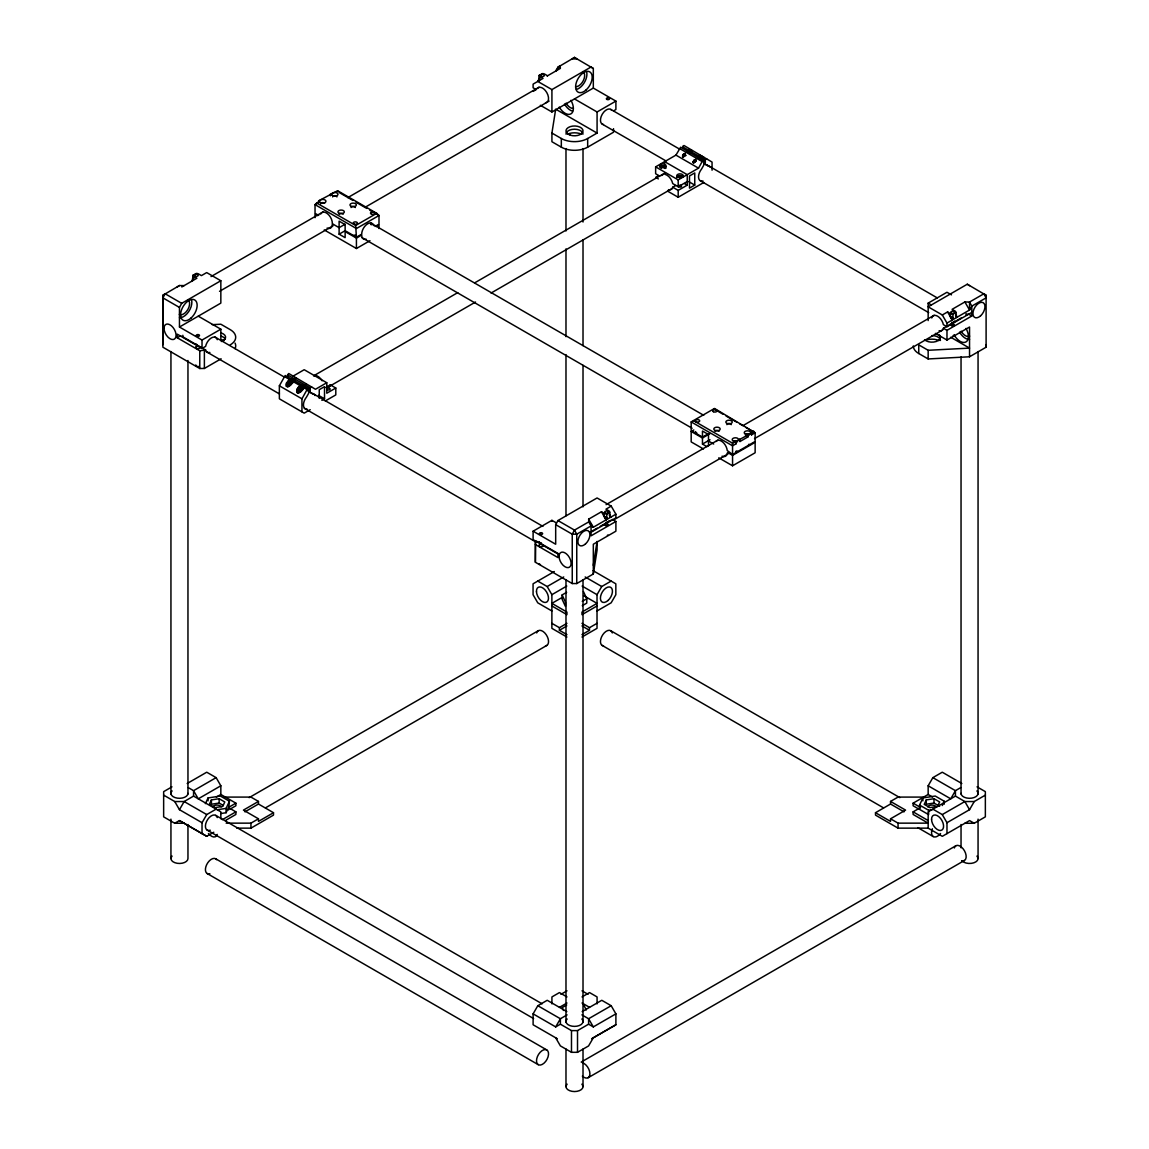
<?xml version="1.0" encoding="UTF-8"?>
<svg xmlns="http://www.w3.org/2000/svg" width="1149" height="1149" viewBox="0 0 1149 1149"><rect width="100%" height="100%" fill="white"/><g stroke="black" fill="none" stroke-linecap="round" stroke-linejoin="round"><path stroke-width="1.5" d="M913.297 345.921A18.628 10.758 0 0 0 918.755 353.519L928.162 358.948L969.541 356.779L986.101 347.213L986.101 344.614M931.753 317.957A8.517 4.912 60 0 1 937.57 316.162A8.517 4.912 60 0 1 943.386 324.664L946.977 326.733L946.977 323.07L969.541 310.029L971.81 306.122L986.101 297.864L986.101 295.264L983.846 293.785L969.541 302.043L964.887 301.957L952.09 309.34L954.963 310.991A3.188 1.838 0 0 1 955.896 312.298L956.758 317.411L955.551 315.343M593.315 565.322L597.078 541.438L597.078 550.098L593.315 573.997L576.755 583.548L572.245 583.548L535.377 562.263L535.463 541.854L536.712 541.136M535.377 562.263L535.463 541.854M310.216 409.676L304.198 413.152L279.365 398.818L279.365 385.791L285.196 375.508L308.708 388.836L308.708 393.173L306.453 397.152A8.517 4.912 -60 0 0 303.465 405.353A8.517 4.912 -60 0 0 307.156 409.173M287.638 377.82L287.667 374.689L288.772 373.526L315.487 389.267L326.776 382.746L326.776 393.231L335.795 388.017L335.795 394.911L325.268 400.987M301.943 411.859L301.943 398.818L307.429 388.951L308.708 388.836M315.027 395.558A8.517 4.912 -60 0 0 312.471 393.676L310.216 392.312L310.244 387.716L311.724 387.098M659.727 176.113L655.634 173.743L655.634 166.849L675.942 155.115L680.653 147.216L703.791 160.759L703.791 165.111L701.536 169.09A8.517 4.912 -60 0 0 698.578 177.722A8.517 4.912 -60 0 0 702.987 180.982M655.634 166.849L678.197 179.876L698.52 168.156L702.657 160.659L703.791 160.759M709.752 166.878A8.517 4.912 -60 0 0 707.554 165.614L705.299 164.235L705.314 159.654L706.793 159.022M318.69 200.802L318.69 202.54L318.69 200.802L337.619 190.734L376.743 213.326L378.998 215.509L378.998 224.199L375.048 226.468M966.165 313.548L965.95 315.228L968.219 313.921L971.81 316.004L971.81 306.122L969.541 302.043L969.541 310.029L964.887 301.957M613.537 128.674L613.537 132.221L587.67 147.158A18.628 10.758 0 0 1 561.33 147.158L551.922 141.729L551.922 133.069L555.685 109.169L597.078 133.069L597.078 111.97L574.5 98.943M593.315 573.997L593.315 544.238L615.893 531.197L615.893 521.488L591.06 535.822L591.06 525.94L588.791 521.861L588.647 519.161L601.444 511.779L606.097 519.865L607.031 513.948L609.76 512.138A3.188 1.838 0 0 0 608.826 510.831L605.954 509.179L611.225 506.135L615.893 514.221L615.893 517.883L591.06 532.231M986.101 347.213L986.101 295.264L967.286 284.22L928.162 306.812L942.309 314.984L947.58 311.939L952.234 320.025L953.167 314.108L955.839 312.557M330.567 194.813L330.366 195.79L330.366 194.052M292.535 382.818L291.157 380.434L290.151 385.36L288.772 386.581L286.388 386.366L286.388 383.192L290.151 379.845L288.772 380.218M301.483 391.407L297.936 393.03L296.916 392.441L296.916 389.267L300.679 385.935L299.3 386.294M301.699 389.698L301.699 386.509L303.063 388.893L299.3 392.656M682.52 156.106L683.842 153.808L685.163 154.569L683.181 157.04L682.52 156.106L685.221 154.541M693.062 162.181L694.384 159.898L695.533 159.998L695.533 161.521L693.723 163.115L693.062 162.181L695.763 160.63M220.838 280.744L181.714 303.336L179.459 307.429L179.459 327.02L220.838 303.121L220.838 280.744L206.691 272.586L201.42 275.616L198.562 273.965A3.188 1.838 0 0 0 196.292 273.433L193.104 275.272A3.188 1.838 0 0 0 194.037 276.579L196.91 278.23L181.786 286.963M193.104 278.589L193.535 279.509L192.242 280.93L193.161 274.999M547.556 75.777L544.698 74.125A3.188 1.838 0 0 0 542.429 73.593L539.24 75.432A3.188 1.838 0 0 0 540.174 76.739L543.046 78.391L533.107 84.121L533.107 87.798L535.506 89.177M539.24 78.75L539.671 79.669L538.378 81.076L539.298 75.159M609.702 515.714L609.645 514.967L610.622 517.251L609.702 512.397M955.839 315.874L955.781 315.128M193.161 278.317L192.242 280.93L193.219 279.063M539.298 78.477L538.378 81.076L539.355 79.224M601.444 511.779L604.302 513.445L604.302 516.748L606.097 519.865L607.031 517.251M947.58 311.939L950.438 313.605L950.438 316.909L952.234 320.025L953.167 317.411M205.398 803.654L208.041 797.952L220.378 796.042L229.412 801.255L228.579 809.988M211.43 799.905L209.362 804.357L215.007 807.618L222.719 806.426L224.787 801.973L219.143 798.713L211.43 799.905L211.43 804.243L219.143 803.05L223.38 805.506M220.823 813.535L226.109 812.716L226.109 808.379L229.412 801.255M226.109 812.716L228.493 807.589L235.89 811.855L235.89 814.454L225.348 820.544M919.588 805.076L928.622 810.289L928.622 814.627L919.588 809.413L919.588 805.076L922.891 797.952L935.229 796.042L944.263 801.255L944.263 804.156M926.281 799.905L924.213 804.357L929.857 807.618L937.57 806.426L939.638 801.973L933.993 798.713L926.281 799.905L926.281 804.243L933.993 803.05L939.638 806.311M942.281 805.535L944.263 801.255M181.714 303.336L165.154 293.785L162.899 297.864L179.459 307.429M535.377 544.525L557.94 557.567L557.94 553.947L533.107 539.613L533.107 531.197L555.685 544.238L555.685 524.648L557.94 520.554L597.078 497.962L611.225 506.135M560.209 65.708L557.94 67.188L555.685 71.094L560.209 65.708L560.353 68.394L547.154 76.021M213.786 832.221L206.734 836.285L202.023 833.614L202.023 822.713L179.459 809.686L184.156 801.542L193.563 796.099L220.838 811.855L220.838 818.806M202.023 822.713L206.734 814.569L216.141 809.14M581.968 637.034L597.02 628.345L597.02 594.679L601.731 586.521L611.139 581.092M557.337 1038.753L533.107 1024.764L533.107 1013.863L537.818 1005.72L547.226 1000.291L566.83 1011.608M533.107 1013.863L555.685 1026.904L560.396 1018.746L567.103 1014.869M919.028 809.183L913.11 805.765L913.11 803.165L928.162 794.476L928.162 785.787L932.859 777.643L942.266 772.214L961.828 783.503M946.977 833.614L946.977 822.713L969.541 809.686L974.251 801.542L985.354 795.122M287.394 381.439L289.275 379.931M291.056 384.283L289.146 380.98L291.056 379.529L292.564 379.946M291.056 379.529L290.654 381.037L292.564 383.421M292.765 379.773L295.724 377.863M297.936 387.515L299.817 386.007M299.688 387.055L301.598 385.619L301.598 388.161L303.092 389.497L301.598 390.358L299.688 387.989L302.288 385.561M303.293 386.409L306.266 383.938M302.288 390.301L302.288 387.759L300.09 386.481M689.141 149.729L687.231 152.113L687.633 150.605L690.65 150.131L687.633 150.605M697.773 157.255L700.373 155.761L697.773 158.189L699.267 157.327L699.669 155.819M699.396 155.345L698.894 156.063L699.899 155.043M318.804 201.606L315.041 204.637L315.041 213.326L318.69 215.438M320.758 213.973A8.517 4.912 60 0 1 327.494 213.714A8.517 4.912 60 0 1 332.348 223.323L332.348 224.199A8.517 4.912 60 0 1 327.106 228.062M165.154 293.785L162.899 295.264L162.899 347.213L199.768 368.513L204.378 368.456L221.111 358.79M177.19 287.006L179.459 285.526L184.113 285.613M209.879 352.441A8.517 4.912 -60 0 1 205.614 349.985L199.768 350.775L177.19 337.734L180.781 335.652M317.469 203.244L315.041 204.637L356.42 228.536L378.998 215.509L375.938 213.728M179.459 285.526L162.899 295.264L162.899 344.614M557.94 67.188L574.5 57.45L593.315 68.48L593.315 88.071L551.922 111.97L540.346 105.291M211.028 276.579L322.97 211.962M347.845 197.599L539.068 87.195M533.107 91.403L536.224 89.608M537.775 81.435L551.922 89.593L591.06 67.001L593.315 68.48M219.545 291.329L333.038 225.807M365.684 206.949L549.136 101.04M345.131 224.199L339.113 227.66L332.607 223.911M345.131 230.705L345.131 224.63L339.113 221.154L339.113 234.181L345.131 230.705L356.42 237.225L361.691 234.181L361.892 232.27A8.517 4.912 -60 0 1 367.709 223.753A8.517 4.912 -60 0 1 373.526 225.549M316.55 202.899L355.673 225.491L376.743 213.326M339.113 234.181L345.131 237.656L345.131 231.581L356.42 238.087L361.691 235.057L361.892 236.737A8.517 4.912 -60 0 0 366.158 239.193M376.369 226.583L378.998 225.06L378.998 228.536M324.233 229.929L356.42 248.514L369.964 240.701M179.459 327.02L202.023 340.047L220.838 329.188L220.838 340.176M597.078 111.97L615.893 101.112L615.893 109.528L613.494 110.907M177.19 337.734L177.19 334.129L202.023 348.463L205.614 346.38A8.517 4.912 -60 0 1 211.43 337.878A8.517 4.912 -60 0 1 217.247 339.673M551.922 133.069L561.33 138.498A18.628 10.758 0 0 0 587.67 138.498L597.078 133.069M292.909 376.226L304.198 369.719L326.776 382.746M689.371 148.968L688.366 151.137L689.745 153.521M289.146 380.98L291.76 379.472M687.231 151.18L689.845 149.672M286.388 383.192L288.772 381.813L288.772 380.649M289.146 381.913L290.654 381.037M293.009 379.429L295.911 377.964M683.181 154.397L685.278 153.19M293.426 379.385L296.385 378.236M682.707 155.23L685.12 153.837M286.015 384.987L289.275 383.105L291.157 384.771L287.394 386.954M289.548 382.947L291.056 382.086M688.869 152.444L692.129 150.562M682.707 156.767L685.565 155.115M290.252 383.823L291.76 382.947M683.181 157.04L686.039 155.388M690.247 153.851L691.741 152.041M286.388 386.366L290.151 384.197M658.636 175.596L655.634 177.334L658.363 178.914M457.733 292.636L313.576 375.867A8.517 4.912 60 0 1 322.093 380.779M474.781 282.798L665.429 172.723M296.916 389.267L299.3 387.888L299.3 386.725M299.688 387.989L301.182 387.127M303.293 385.863L305.39 384.642M693.723 160.472L695.82 159.266M693.235 161.32L695.662 159.926M296.557 391.077L299.817 389.195L301.699 390.861L297.936 393.03M300.09 389.037L301.598 388.161M700.272 159.61L699.396 158.519L701.881 157.083L701.177 156.221M702.657 156.637L701.278 155.847M693.235 162.842L696.093 161.19M300.779 389.899L302.288 389.037M296.916 392.441L300.679 390.272M702.657 158.232L704.035 157.427M325.813 387.472L330.323 384.858L335.795 388.017M668.474 189.671A8.517 4.912 60 0 0 672.725 187.215L675.741 185.477M329.835 386.136L475.542 302.015M491.04 293.067L672.395 188.364M665.357 174.447A8.517 4.912 60 0 1 672.725 183.61L678.197 186.77L687.231 181.556M672.725 187.215L678.197 190.375L687.231 185.161L687.231 174.662L664.653 161.636L664.653 163.373M321.878 400.34L324.521 398.818L324.521 386.653L319.25 389.698L319.25 398.387M694.757 185.09L689.486 188.134L689.486 175.969L694.757 172.925L694.757 185.09L688.739 181.614M667.67 191.179L678.197 197.255L703.791 182.49M708.488 433.647L702.47 437.123L691.181 430.602L691.181 421.913L714.506 408.441L755.137 432.771L755.137 441.46L732.559 454.501L727.245 450.523A8.517 4.912 60 0 0 722.448 441.848A8.517 4.912 60 0 0 716.071 441.489M703.447 448.972L691.181 441.905L691.181 431.478L693.809 429.956M533.107 531.197L551.922 520.339L556.446 522.953M928.162 320.585L928.162 303.121L946.977 292.263L951.487 294.862M691.181 431.478L702.47 437.984L709.996 433.647M702.47 437.984L702.47 444.074L709.996 439.722M606.083 504.655L718.01 440.038M934.123 315.271L742.886 425.676L739.812 423.924M693.436 420.606L732.559 443.198L751.547 433.116L753.629 431.033M736.207 441.963L736.207 443.701L732.559 445.812L691.181 421.913M739.626 439.119L739.985 441.518L747.898 436.95L747.898 435.212M751.374 432.34L751.547 434.853L755.137 432.771L745.945 427.471M615.893 514.221L593.315 527.247L591.06 525.94L576.755 534.199L572.245 534.199L555.685 524.648M589.724 532.447L597.25 528.109M600.252 526.371L610.794 520.282M939.121 330.725A8.517 4.912 60 0 0 943.386 328.269L961.44 317.842M946.977 326.733L971.81 312.399M613.035 520.296L728.078 453.884M754.52 438.616L942.625 330.007M943.386 328.269L946.977 330.338L971.81 316.004M722.06 456.196A8.517 4.912 60 0 0 727.245 453.209L727.69 452.548L732.559 455.363L755.137 442.336L755.137 452.763L732.559 465.79L718.771 457.833M171.977 786.85L163.646 791.647L163.646 816.853L174.691 823.23L184.156 823.259L206.734 836.285M935.401 333.368L946.977 340.047L969.541 327.02L969.541 356.779M187.172 783.503L206.734 772.214L216.141 777.643L220.838 785.787L220.838 794.476L235.89 803.165L235.89 805.765L230.044 809.14M554.321 571.541L533.064 583.807L533.064 594.722L537.761 602.823L551.879 610.966M216.141 777.643L193.563 790.67L188.192 787.568M537.761 581.092L547.168 586.521L563.728 576.97M220.838 785.787L198.26 798.828L193.563 790.67L193.563 796.099M566.931 637.034L551.879 628.345L551.879 594.679L566.773 586.062M562.12 594.938L565.423 602.062L565.423 606.399L562.12 599.275L562.12 594.938L566.629 592.338M216.371 797.061L220.838 794.476M562.306 597.336L551.879 603.369L566.931 612.058L566.931 614.658L551.879 605.968M582.27 601.358L586.78 598.758L583.477 591.634M228.579 807.388L235.89 803.165M249.146 797.636L538.263 630.715M582.27 605.71L586.78 603.096L586.78 598.758M222.346 819.668L235.89 811.855M273.505 812.716L258.468 804.027L258.468 801.428L243.416 810.117L258.468 818.806L258.468 821.406L273.505 812.716L273.505 815.115L250.942 828.142L236.78 828.142M551.879 623.347L559.405 627.684L566.931 623.347M597.02 605.968L581.968 614.658L581.968 612.058L597.02 603.369L583.606 595.613M244.924 811.855L258.468 804.027M559.405 627.684L559.405 630.298L566.931 625.946M597.02 610.966L611.167 602.794L615.835 594.722L615.835 583.807L593.071 570.665M265.433 807.891L546.78 645.451M226.152 823.144L250.942 823.144L258.468 818.806M581.968 623.347L589.494 627.684L597.02 623.347M581.968 634.636L589.494 630.298L589.494 627.684M977.023 786.85L985.354 791.647L985.354 816.853L974.251 823.259L969.541 820.587L942.309 836.314L928.162 828.142L898.058 828.142L875.495 815.115L875.495 812.716L890.532 804.027L890.532 801.428L898.058 797.09L924.615 797.09M560.956 994.316L566.974 990.84M559.448 1007.343L566.974 1003.005M566.687 1005.002L562.163 1007.616L563.484 1010.459M582.026 996.93L589.552 992.578L597.078 996.93L597.078 1003.881M875.495 812.716L890.532 821.406L890.532 818.806L905.584 810.117L890.532 801.428M890.532 818.806L898.058 823.144L928.162 823.144L913.11 814.454L913.11 811.855L920.421 807.632M960.808 787.568L955.437 790.67L950.74 798.828L928.162 785.787M555.685 1026.904L560.396 1024.19L560.396 1018.746L537.818 1005.72M582.17 1011.608L601.774 1000.291L611.182 1005.72L615.893 1013.863L615.893 1024.764L593.315 1037.806L588.561 1045.949L577.516 1052.312L571.484 1052.312L560.396 1045.906L555.685 1037.806M974.251 801.542L964.844 801.542L955.437 796.099L928.162 811.855L928.162 828.142M611.182 1005.72L588.604 1018.746L581.897 1014.869M932.859 809.14L942.266 814.569L964.844 801.542L969.541 809.686M560.396 1024.19L571.484 1030.596L577.516 1030.596L588.604 1024.19L593.315 1026.904L615.893 1013.863M591.62 1038.739L615.893 1024.764M581.207 1062.078L955.882 845.75M588.159 1077.719L964.399 860.5M174.691 823.23L179.459 820.587L184.156 823.259M217.29 809.743L226.109 808.379M928.622 810.289L932.141 809.743M698.175 156.681L700.775 158.993M289.548 380.405L291.76 381.683L292.162 383.651M303.537 385.518L305.103 387.457M953.167 314.108L952.708 314.137A3.188 1.838 0 0 1 950.438 313.605M607.031 513.948L606.571 513.976A3.188 1.838 0 0 1 604.302 513.445M212.22 324.664L220.838 324.219L230.245 329.648A18.628 10.758 0 0 1 230.245 344.858M918.755 353.519L918.755 344.858L928.162 350.287L969.541 348.118L950.74 337.246M964.887 823.273L974.251 823.259M224.385 797.09L250.942 797.09L258.468 801.428M163.646 795.122L174.749 801.542L184.156 801.542L206.734 814.569M951.099 317.21L952.708 317.454M604.963 517.05L606.571 517.294M593.315 88.071L615.893 101.112M705.299 159.898L682.721 146.871L682.937 146.124L684 145.506L712.064 162.066L712.064 170.21M690.65 153.607L688.739 151.237M679.705 148.609L702.283 161.636M610.751 109.385L679.16 148.882M707.152 165.039L937.239 297.878M704.538 163.876L707.554 165.614M675.942 155.115L698.52 168.156M928.162 303.121L931.178 304.858M602.248 124.135L665.989 160.932M700.186 180.68L928.722 312.629M684.502 183.581L687.231 185.161M339.142 192.501L352.944 200.457M356.003 202.224L366.732 208.429M369.806 210.195L372.865 211.962M713.759 408.886L722.951 414.186M726.01 415.967L736.739 422.157M370.682 223.035L703.719 415.306M362.165 237.771L692.115 428.261M708.488 441.029L713.687 444.031M317.483 215.61L315.041 214.202L315.041 217.678M702.47 444.074L706.98 446.674M612.288 519.42L615.893 521.488M557.94 520.554L574.5 530.12L576.755 534.199L576.755 583.548M198.26 316.162L220.838 329.188M287.638 374.933L310.216 387.96M318.488 395.342L324.521 398.818M284.636 376.671L307.214 389.698M214.877 336.987L284.837 377.375M312.83 393.533L542.917 526.386M289.907 380.635L292.909 382.373M300.435 386.725L303.451 388.463M307.961 391.062L312.471 393.676M279.365 385.791L301.943 398.818M205.614 349.985L183.05 336.959L182.835 335.278M538.206 542.012L559.276 554.177M206.375 351.738L279.437 393.92M304.313 408.283L535.965 542.026M585.171 576.97L601.731 586.521M932.859 777.643L955.437 790.67L955.437 796.099M582.112 586.062L597.02 594.679M928.162 794.476L932.629 797.061M913.11 803.165L920.507 807.431M610.737 630.715L899.854 797.636M913.11 811.855L928.162 820.544M890.532 804.027L904.076 811.855M581.968 625.946L589.494 630.298M602.22 645.451L883.567 807.891M917.764 827.625L933.304 836.601A8.517 4.912 -60 0 0 940.571 833.513M559.405 630.298L566.931 634.636M582.026 990.84L588.044 994.316M582.026 1003.005L589.552 1007.343M566.974 996.93L559.448 992.578L551.922 996.93L551.922 1003.881M215.696 815.359L542.113 1003.824M207.179 830.109L533.596 1018.574M179.459 820.587L202.023 833.614M215.696 858.791L546.78 1049.942A8.517 4.912 -60 0 1 544.08 1063.127A8.517 4.912 -60 0 1 536.712 1058.875A8.517 4.912 -60 0 1 546.78 1049.942M207.179 873.527L538.263 1064.678M967.286 284.22L969.541 285.699M539.671 79.669L540.174 76.739M193.535 279.509L194.037 276.579M700.373 159.237L699.267 157.327M690.75 149.758L691.626 150.849M689.141 151.007L690.247 152.918M303.092 386.021L303.796 386.883M293.9 379.673L294.561 380.822M734.829 441.905L736.207 443.701M746.591 435.098L747.898 436.95M942.309 314.984L946.977 323.07M942.266 814.569L946.977 822.713M609.415 515.183L610.622 517.251L609.329 514.522M588.647 519.161L593.315 527.247L588.791 521.861L574.5 530.12L572.245 534.199L572.245 583.548M547.168 586.521L551.879 594.679M593.315 1026.904L588.604 1018.746L588.604 1024.19M174.749 801.542L179.459 809.686M983.846 293.785L986.101 297.864M955.896 315.616L956.758 317.411M609.76 515.456L610.622 517.251M583.534 1004.312L586.177 1010M698.894 157.226L699.396 158.519M299.3 387.888L299.817 389.195M288.772 381.813L289.275 383.105M355.673 225.491L356.42 237.225M951.875 317.383L952.234 320.025M605.738 517.237L606.097 519.865M978.058 351.565L978.058 794.06M978.058 819.136L978.058 858.562M961.038 356.937L961.038 794.06M961.038 824.522L961.038 847.804M946.977 330.338L946.977 340.047M933.993 798.713L933.993 803.05M928.162 350.287L928.162 358.948M922.891 797.952L922.891 800.853M898.058 823.144L898.058 828.142M751.547 433.116L751.547 434.853M739.985 439.78L739.985 441.518M732.559 443.198L732.559 454.501M732.559 455.363L732.559 465.79M708.488 445.913L708.488 434.509L702.47 431.033L702.47 437.123M678.197 179.876L678.197 186.77M678.197 190.375L678.197 197.255M587.67 138.498L587.67 147.158M583.017 148.566L583.017 222.016M583.017 239.926L583.017 345.634M583.017 365.339L583.017 506.867M583.017 579.642L583.017 1022.136M583.017 1049.008L583.017 1086.638M577.516 1030.596L577.516 1052.312M571.484 1030.596L571.484 1052.312M565.983 148.566L565.983 230.978M565.983 248.888L565.983 336.671M565.983 354.581L565.983 515.815M565.983 579.642L565.983 1022.136M565.983 1049.008L565.983 1086.638M561.33 138.498L561.33 147.158M551.922 89.593L551.922 111.97M551.922 520.339L551.922 521.215M356.42 238.087L356.42 248.514M337.619 190.734L337.619 191.61M250.942 823.144L250.942 828.142M219.143 798.713L219.143 803.05M208.041 797.952L208.041 800.853M204.378 350.704L204.378 368.456M202.023 340.047L202.023 348.463M199.768 350.775L199.768 368.513M187.962 360.513L187.962 794.06M187.962 824.522L187.962 858.562A8.517 4.912 0 0 1 177.248 863.301A8.517 4.912 0 0 1 172.077 856.106M170.942 351.565L170.942 794.06M170.942 819.136L170.942 858.562M582.342 1062.724A8.517 4.912 60 0 1 589.925 1073.812A8.517 4.912 60 0 1 582.342 1076.153M954.331 847.976A8.517 4.912 60 0 1 964.399 850.662A8.517 4.912 60 0 1 961.699 860.745M217.247 834.389A8.517 4.912 60 0 1 208.429 833.513M209.879 873.771A8.517 4.912 -60 0 1 206.662 864.68A8.517 4.912 -60 0 1 216.644 859.667M933.304 836.601A8.517 4.912 -60 0 1 932.356 828.759M976.923 856.106A8.517 4.912 0 0 1 973.806 862.813A8.517 4.912 0 0 1 962.173 861.018M581.868 1084.182A8.517 4.912 0 0 1 574.5 1091.55A8.517 4.912 0 0 1 567.132 1084.182M210.296 830.224A8.517 4.912 -60 0 1 205.412 825.93A8.517 4.912 -60 0 1 210.77 816.207A8.517 4.912 -60 0 1 217.247 817.585M536.712 632.927A8.517 4.912 60 0 1 546.192 634.679A8.517 4.912 60 0 1 545.531 645.839M603.469 645.839A8.517 4.912 -60 0 1 602.808 634.679A8.517 4.912 -60 0 1 612.288 632.927M661.709 175.567A8.517 4.912 60 0 1 663.907 174.303M677.853 177.434A2.126 1.235 0 0 1 679.978 176.199A2.126 1.235 0 0 1 682.104 177.434M661.379 168.429A2.126 1.235 0 0 1 661.379 166.691A2.126 1.235 0 0 1 664.381 166.691A2.126 1.235 0 0 1 664.381 168.429M665.96 168.041A3.188 1.838 0 0 1 665.644 168.486M659.799 167.079A3.188 1.838 0 0 1 662.887 165.715A3.188 1.838 0 0 1 665.96 167.079M676.79 177.434A3.188 1.838 0 0 1 679.562 175.61A3.188 1.838 0 0 1 683.066 176.96M330.323 384.858A8.517 4.912 60 0 1 328.772 387.084M679.562 185.291A1.594 0.919 0 0 1 681.572 186.267A1.594 0.919 0 0 1 679.303 187.014A1.594 0.919 0 0 1 678.858 185.535M733.335 441.905A2.126 1.235 0 0 1 735.389 441.001A2.126 1.235 0 0 1 737.457 441.905M745.385 434.954A2.126 1.235 0 0 1 747.439 434.049A2.126 1.235 0 0 1 749.493 434.954M726.915 424.656A2.126 1.235 0 0 1 729.041 423.435A2.126 1.235 0 0 1 731.181 424.656M714.951 431.292A2.126 1.235 0 0 1 717.005 430.387A2.126 1.235 0 0 1 719.059 431.292M696.782 432.929A1.594 0.919 0 0 1 696.193 432.584M748.976 444.203A1.594 0.919 0 0 1 748.559 444.62M735.805 451.816A1.594 0.919 0 0 0 736.997 450.925A2.126 1.235 0 0 1 735.949 451.241M695.734 431.866A2.126 1.235 0 0 1 695.518 431.579M371.544 224.601A2.126 1.235 0 0 1 370.553 223.854M320.614 203.876A2.126 1.235 0 0 1 322.194 202.684A2.126 1.235 0 0 1 324.593 203.258M332.65 196.924A2.126 1.235 0 0 1 334.79 195.703A2.126 1.235 0 0 1 336.916 196.924M351.048 207.538A2.126 1.235 0 0 1 353.174 206.317A2.126 1.235 0 0 1 355.3 207.538M339.07 214.174A2.126 1.235 0 0 1 341.124 213.269A2.126 1.235 0 0 1 343.192 214.174M355.716 235.286A1.594 0.919 0 0 1 354.165 235.057M371.055 224.644A1.594 0.919 0 0 1 371.055 224.17M931.925 335.565A8.517 4.912 0 0 1 940.442 340.492M927.415 339.673A11.705 6.765 0 0 1 939.035 340.549M939.293 334.79A8.517 4.912 0 0 1 936.176 341.512A8.517 4.912 0 0 1 924.557 339.702M954.546 321.074A1.91 1.106 0 0 1 954.359 321.907M953.656 322.309A1.91 1.106 0 0 1 951.745 322.309M954.245 334.905A1.594 0.919 0 0 1 953.11 335.565M965.993 328.413A11.705 6.765 60 0 1 965.993 341.928A11.705 6.765 60 0 1 954.288 335.178M969.541 339.429A11.705 6.765 60 0 1 959.559 332.133M969.67 336.126A8.517 4.912 60 0 1 961.153 331.214M187.847 299.659A8.517 4.912 -60 0 1 187.847 309.498A8.517 4.912 -60 0 1 179.33 314.409M235.071 343.134A18.628 10.758 0 0 1 235.071 348.693M221.326 336.226A8.517 4.912 0 0 1 225.305 339.214M221.527 339.673A11.705 6.765 0 0 1 224.184 340.549M197.082 344.7A1.594 0.919 0 0 1 196.335 344.14M221.326 332.995A8.517 4.912 0 0 1 221.326 341.512M198.432 366.43A2.126 1.235 0 0 1 196.048 365.856M195.833 365.569A2.126 1.235 0 0 1 195.833 364.937M191.581 299.946A11.705 6.765 -60 0 1 188.637 311.709A11.705 6.765 -60 0 1 179.459 317.698M541.423 542.888A1.594 0.919 0 0 1 540.605 542.888M539.47 542.242A1.594 0.919 0 0 1 539.47 541.768M608.482 521.201A1.91 1.106 0 0 1 606.069 522.264M540.461 564.532A2.126 1.235 0 0 1 538.953 563.671M607.95 534.974A1.594 0.919 0 0 1 607.361 535.305M542.859 544.985A2.126 1.235 -0.3 0 0 540.461 544.411L539.944 544.54A2.126 1.235 -0.3 0 0 538.953 545.287L539.168 546.235A2.126 1.235 -0.3 0 0 541.021 546.838L541.567 546.795A2.126 1.235 -0.3 0 0 543.075 545.919L543.147 545.603A2.126 1.235 -0.3 0 0 543.075 545.272M582.902 71.583A8.517 4.912 -60 0 1 583.419 80.43A8.517 4.912 -60 0 1 575.635 86.706M537.301 88.545A8.517 4.912 60 0 1 546.78 92.566A8.517 4.912 60 0 1 545.531 102.792M567.391 134.189A11.705 6.765 0 0 1 581.638 134.203M565.983 134.131A8.517 4.912 0 0 1 574.5 129.219A8.517 4.912 0 0 1 583.017 134.131M603.469 124.509A8.517 4.912 -60 0 1 602.22 114.297A8.517 4.912 -60 0 1 611.699 110.261M570.952 100.336A11.705 6.765 60 0 1 570.952 113.852A11.705 6.765 60 0 1 559.247 107.101M572.504 111.151A11.705 6.765 60 0 1 564.504 104.056M573.365 108.437A8.517 4.912 60 0 1 566.098 103.137M586.636 71.87A11.705 6.765 -60 0 1 576.496 89.421M581.868 1019.005A8.517 4.912 0 0 1 574.5 1026.387A8.517 4.912 0 0 1 567.132 1019.005M187.962 793.385A8.517 4.912 0 0 1 177.248 798.138A8.517 4.912 0 0 1 172.077 790.929M212.967 806.871A4.251 2.456 0 0 1 217.075 805.047A4.251 2.456 0 0 1 221.183 806.871M976.923 790.929A8.517 4.912 0 0 1 971.752 798.138A8.517 4.912 0 0 1 961.038 793.385M927.817 806.871A4.251 2.456 0 0 1 931.925 805.047A4.251 2.456 0 0 1 936.033 806.871M195.833 347.185L195.761 347.515A2.126 1.235 0 0 0 196.824 348.564L198.432 348.693A2.126 1.235 -0.3 0 0 199.725 348.118L199.926 347.831A2.126 1.235 0 0 0 197.887 346.266L197.341 346.309A2.126 1.235 -0.3 0 0 195.833 347.185M574.5 57.45L572.245 58.929L576.755 58.929L574.5 57.45M678.384 177.291A3.188 1.838 0 0 0 683.181 175.696A3.188 1.838 0 0 0 678.384 174.102A3.188 1.838 0 0 0 678.384 177.291M661.278 167.424A3.188 1.838 0 0 0 666.075 165.815A3.188 1.838 0 0 0 661.278 164.221A3.188 1.838 0 0 0 661.278 167.424M327.422 389.698A1.594 0.919 0 0 0 330.093 389.281A1.594 0.919 0 0 0 328.14 388.161A1.594 0.919 0 0 0 327.422 389.698M713.371 411.701A2.126 1.235 0 0 0 716.933 411.155A2.126 1.235 0 0 0 714.333 409.647A2.126 1.235 0 0 0 713.371 411.701M745.845 434.265A3.188 1.838 0 0 0 750.627 432.67A3.188 1.838 0 0 0 745.845 431.076A3.188 1.838 0 0 0 745.845 434.265M733.794 441.216A3.188 1.838 0 0 0 738.592 439.622A3.188 1.838 0 0 0 733.794 438.028A3.188 1.838 0 0 0 733.794 441.216M715.41 430.602A3.188 1.838 0 0 0 720.193 429.008A3.188 1.838 0 0 0 715.41 427.414A3.188 1.838 0 0 0 715.41 430.602M727.446 423.651A3.188 1.838 0 0 0 732.243 422.056A3.188 1.838 0 0 0 727.446 420.462A3.188 1.838 0 0 0 727.446 423.651M696.064 421.697A2.126 1.235 0 0 0 699.626 421.152A2.126 1.235 0 0 0 697.026 419.644A2.126 1.235 0 0 0 696.064 421.697M371.544 214.174A2.126 1.235 0 0 0 374.732 213.111A2.126 1.235 0 0 0 371.544 212.048A2.126 1.235 0 0 0 371.544 214.174M333.181 195.919A3.188 1.838 0 0 0 337.978 194.325A3.188 1.838 0 0 0 333.181 192.716A3.188 1.838 0 0 0 333.181 195.919M321.145 202.87A3.188 1.838 0 0 0 325.943 201.276A3.188 1.838 0 0 0 321.145 199.667A3.188 1.838 0 0 0 321.145 202.87M339.53 213.484A3.188 1.838 0 0 0 344.327 211.89A3.188 1.838 0 0 0 339.53 210.296A3.188 1.838 0 0 0 339.53 213.484M351.58 206.533A3.188 1.838 0 0 0 356.362 204.939A3.188 1.838 0 0 0 351.58 203.344A3.188 1.838 0 0 0 351.58 206.533M354.237 224.17A2.126 1.235 0 0 0 357.425 223.107A2.126 1.235 0 0 0 354.237 222.044A2.126 1.235 0 0 0 354.237 224.17M980.514 315.889A8.517 4.912 -60 0 0 983.214 302.704A8.517 4.912 -60 0 0 973.146 311.638A8.517 4.912 -60 0 0 980.514 315.889M951.343 313.074A1.91 1.106 0 0 0 954.546 312.585A1.91 1.106 0 0 0 952.205 311.221A1.91 1.106 0 0 0 951.343 313.074M951.573 325.612A1.594 0.919 0 0 0 954.245 325.196A1.594 0.919 0 0 0 952.291 324.061A1.594 0.919 0 0 0 951.573 325.612M164.034 328.327A8.517 4.912 60 0 0 173.054 339.558A8.517 4.912 60 0 0 173.054 327.508A8.517 4.912 60 0 0 164.034 328.327M194.942 276.047A1.91 1.106 0 0 0 198.145 275.559A1.91 1.106 0 0 0 195.804 274.194A1.91 1.106 0 0 0 194.942 276.047M196.752 336.154A1.594 0.919 0 0 0 199.423 335.738A1.594 0.919 0 0 0 197.47 334.603A1.594 0.919 0 0 0 196.752 336.154M191.007 318.072A11.705 6.765 -60 0 0 194.712 299.932A11.705 6.765 -60 0 0 180.867 312.212A11.705 6.765 -60 0 0 191.007 318.072M559.075 556.403A8.517 4.912 60 0 0 568.109 567.635A8.517 4.912 60 0 0 568.109 555.599A8.517 4.912 60 0 0 559.075 556.403M585.459 543.965A8.517 4.912 -60 0 0 588.159 530.781A8.517 4.912 -60 0 0 578.091 539.714A8.517 4.912 -60 0 0 585.459 543.965M605.207 512.914A1.91 1.106 0 0 0 608.41 512.425A1.91 1.106 0 0 0 606.069 511.061A1.91 1.106 0 0 0 605.207 512.914M605.437 525.452A1.594 0.919 0 0 0 608.108 525.036A1.594 0.919 0 0 0 606.155 523.901A1.594 0.919 0 0 0 605.437 525.452M539.886 534.256A1.594 0.919 0 0 0 542.558 533.84A1.594 0.919 0 0 0 540.605 532.719A1.594 0.919 0 0 0 539.886 534.256M541.078 76.207A1.91 1.106 0 0 0 544.281 75.719A1.91 1.106 0 0 0 541.94 74.355A1.91 1.106 0 0 0 541.078 76.207M570.249 135.151A8.517 4.912 0 0 0 583.017 130.9A8.517 4.912 0 0 0 570.249 126.634A8.517 4.912 0 0 0 570.249 135.151M606.859 99.389A1.594 0.919 0 0 0 609.53 98.972A1.594 0.919 0 0 0 607.577 97.837A1.594 0.919 0 0 0 606.859 99.389M586.047 89.995A11.705 6.765 -60 0 0 589.753 71.856A11.705 6.765 -60 0 0 575.908 84.136A11.705 6.765 -60 0 0 586.047 89.995M536.468 591.721A8.517 4.912 60 0 0 545.847 602.406A8.517 4.912 60 0 0 545.1 589.968A8.517 4.912 60 0 0 536.468 591.721M607.993 600.51A8.517 4.912 -60 0 0 610.679 587.326A8.517 4.912 -60 0 0 600.611 596.259A8.517 4.912 -60 0 0 607.993 600.51M931.552 819.266A8.517 4.912 60 0 0 940.571 830.497A8.517 4.912 60 0 0 940.571 818.461A8.517 4.912 60 0 0 931.552 819.266"/></g></svg>
